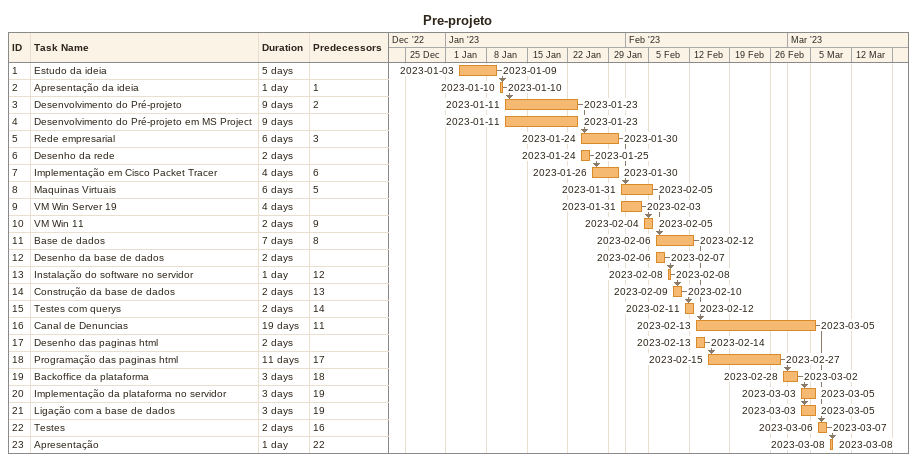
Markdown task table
Pre-projeto

| ID | Task | Duration | Start | Finish | Predecessors |
|---|---|---|---|---|---|
| 1 | Estudo da ideia | 5d | 2023-01-03 | 2023-01-09 |  |
| 2 | Apresentação da ideia | 1d | 2023-01-10 | 2023-01-10 | 1 |
| 3 | Desenvolvimento do Pré-projeto | 9d | 2023-01-11 | 2023-01-23 | 2 |
| 4 | Desenvolvimento do Pré-projeto em MS Project | 9d | 2023-01-11 | 2023-01-23 |  |
| 5 | Rede empresarial | 6d | 2023-01-24 | 2023-01-30 | 3 |
| 6 | Desenho da rede | 2d | 2023-01-24 | 2023-01-25 |  |
| 7 | Implementação em Cisco Packet Tracer | 4d | 2023-01-26 | 2023-01-30 | 6 |
| 8 | Maquinas Virtuais | 6d | 2023-01-31 | 2023-02-05 | 5 |
| 9 | VM Win Server 19 | 4d | 2023-01-31 | 2023-02-03 |  |
| 10 | VM Win 11 | 2d | 2023-02-04 | 2023-02-05 | 9 |
| 11 | Base de dados | 7d | 2023-02-06 | 2023-02-12 | 8 |
| 12 | Desenho da base de dados | 2d | 2023-02-06 | 2023-02-07 |  |
| 13 | Instalação do software no servidor | 1d | 2023-02-08 | 2023-02-08 | 12 |
| 14 | Construção da base de dados | 2d | 2023-02-09 | 2023-02-10 | 13 |
| 15 | Testes com querys | 2d | 2023-02-11 | 2023-02-12 | 14 |
| 16 | Canal de Denuncias | 19d | 2023-02-13 | 2023-03-05 | 11 |
| 17 | Desenho das paginas html | 2d | 2023-02-13 | 2023-02-14 |  |
| 18 | Programação das paginas html | 11d | 2023-02-15 | 2023-02-27 | 17 |
| 19 | Backoffice da plataforma | 3d | 2023-02-28 | 2023-03-02 | 18 |
| 20 | Implementação da plataforma no servidor | 3d | 2023-03-03 | 2023-03-05 | 19 |
| 21 | Ligação com a base de dados | 3d | 2023-03-03 | 2023-03-05 | 19 |
| 22 | Testes | 2d | 2023-03-06 | 2023-03-07 | 16 |
| 23 | Apresentação | 1d | 2023-03-08 | 2023-03-08 | 22 |
